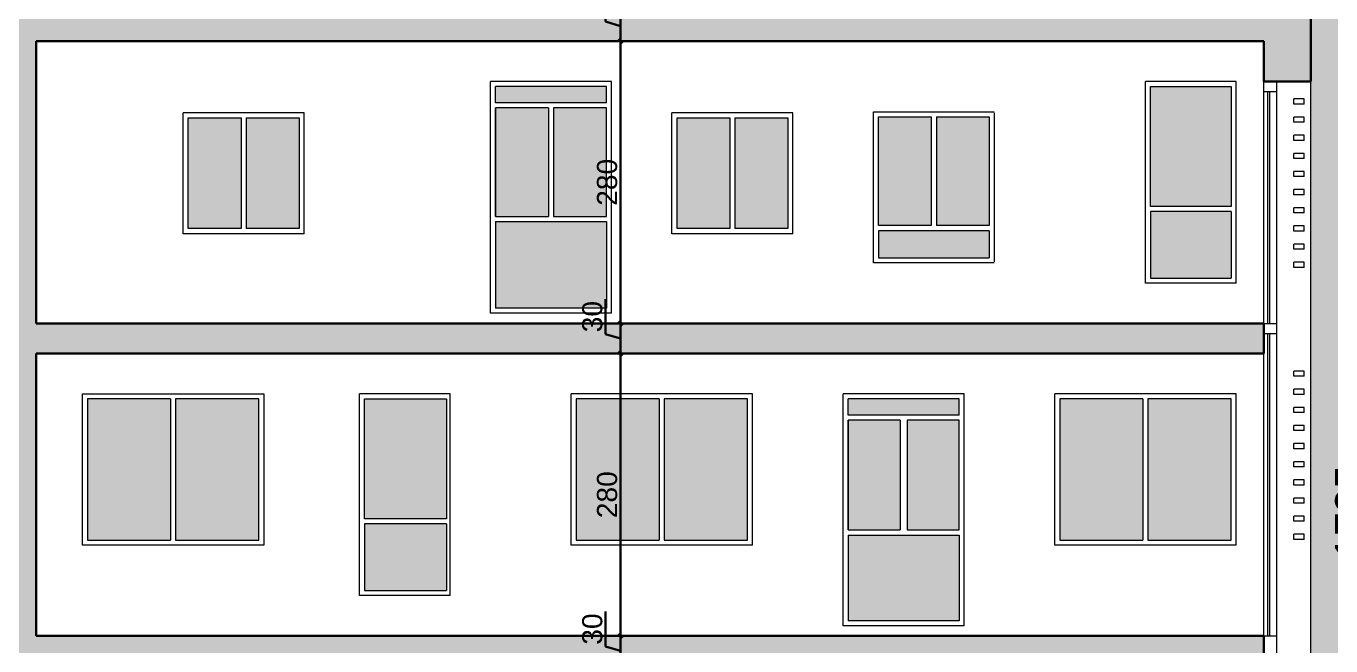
# Model space of a CAD drawing. Header units: millimetres. Extents: x 2804 to 3317, y 6834 to 7064.
# Drawn here: x 2930.02 to 2942.96, y 7000.31 to 7006.46 of the extents above; entities that cross this region are included whole.
import ezdxf

# ---------------------------------------------------------------- set-up
doc = ezdxf.new("R2010")
doc.units = ezdxf.units.MM
doc.header["$PDMODE"] = 1
for name, color, linetype, lineweight in [('cotation', 3, 'Continuous', 30), ('zin fenêtre2', 3, 'Continuous', 30), ('zin fin', 6, 'Continuous', 9), ('zin menuiserie', 150, 'Continuous', 5), ('Zin mur', 30, 'Continuous', 30)]:
    doc.layers.add(name, color=color, linetype=linetype, lineweight=lineweight)
doc.layers.add('zin hatch mur', color=8, linetype='Continuous')
doc.styles.add('ARIAL', font='arial.ttf')
doc.dimstyles.new('cotation 100', dxfattribs={"dimtxt": 0.2, "dimasz": 0.04, "dimexe": 0, "dimexo": 0, "dimgap": 0.03, "dimtad": 1, "dimdec": 0, "dimlfac": 100, "dimdsep": 46, "dimtxsty": 'ARIAL', "dimblk": 'OBLIQUE', "dimcen": 0.09, "dimse1": 1, "dimse2": 1, "dimclrd": 256, "dimclre": 256, "dimclrt": 256, "dimadec": 3, "dimazin": 2, "dimtfac": 1, "dimtdec": 0, "dimtofl": 0, "dimtmove": 1, "dimatfit": 3, "dimfxl": 0, "dimtolj": 1, "dimtzin": 0, "dimlwd": -1, "dimlwe": -1, "dimarcsym": 0})

# ---------------------------------------------------------------- blocks, each defined once
blk = doc.blocks.new('_Oblique')
at = {"color": 0, "linetype": 'ByBlock', "lineweight": -2}
blk.add_line((-0.5, -0.5), (0.5, 0.5), dxfattribs=at)
blk = doc.blocks.new('*D642')
at = {"layer": 'cotation', "transparency": 16777216}
blk.add_line((2943.343, 7010.314), (2943.343, 6992.964), dxfattribs=at)
at = {"layer": 'Defpoints', "color": 0, "transparency": 16777216}
for p in [(2942.767, 7010.314), (2942.756, 6992.964), (2943.343, 6992.964)]:
    blk.add_point(p, dxfattribs=at)
at = {"layer": 'cotation', "transparency": 16777216, "xscale": 0.04, "yscale": 0.04, "zscale": 0.04}
for p, rotation in [((2943.343, 7010.314), 90), ((2943.343, 6992.964), 270)]:
    blk.add_blockref('_Oblique', p, dxfattribs=dict(at, rotation=rotation))
at = {"layer": 'cotation', "transparency": 16777216, "insert": (2943.159, 7001.639), "char_height": 0.3, "attachment_point": 5, "rotation": 90, "style": 'ARIAL'}
blk.add_mtext('\\A1;1735', dxfattribs=at)
blk = doc.blocks.new('*D952')
at = {"layer": 'cotation', "transparency": 16777216}
for p, q in [((2935.767, 7000.308), (2935.767, 7000.654)), ((2935.914, 7000.114), (2935.914, 7000.414)), ((2935.914, 7000.264), (2935.767, 7000.308))]:
    blk.add_line(p, q, dxfattribs=at)
at = {"layer": 'Defpoints', "color": 0, "transparency": 16777216}
for p in [(2935.914, 7000.414), (2936.805, 7000.414), (2936.761, 7000.114)]:
    blk.add_point(p, dxfattribs=at)
at = {"layer": 'cotation', "transparency": 16777216, "xscale": 0.04, "yscale": 0.04, "zscale": 0.04}
for p, rotation in [((2935.914, 7000.414), 90), ((2935.914, 7000.114), 270)]:
    blk.add_blockref('_Oblique', p, dxfattribs=dict(at, rotation=rotation))
at = {"layer": 'cotation', "transparency": 16777216, "insert": (2935.635, 7000.481), "char_height": 0.2, "attachment_point": 5, "rotation": 90, "style": 'ARIAL'}
blk.add_mtext('\\A1;30', dxfattribs=at)
blk = doc.blocks.new('*D953')
at = {"layer": 'cotation', "transparency": 16777216}
blk.add_line((2935.914, 7000.414), (2935.914, 7003.214), dxfattribs=at)
at = {"layer": 'Defpoints', "color": 0, "transparency": 16777216}
for p in [(2935.914, 7003.214), (2936.964, 7003.214), (2936.805, 7000.414)]:
    blk.add_point(p, dxfattribs=at)
at = {"layer": 'cotation', "transparency": 16777216, "xscale": 0.04, "yscale": 0.04, "zscale": 0.04}
for p, rotation in [((2935.914, 7003.214), 90), ((2935.914, 7000.414), 270)]:
    blk.add_blockref('_Oblique', p, dxfattribs=dict(at, rotation=rotation))
at = {"layer": 'cotation', "transparency": 16777216, "insert": (2935.782, 7001.814), "char_height": 0.2, "attachment_point": 5, "rotation": 90, "style": 'ARIAL'}
blk.add_mtext('\\A1;280', dxfattribs=at)
blk = doc.blocks.new('*D954')
at = {"layer": 'cotation', "transparency": 16777216}
for p, q in [((2935.767, 7003.408), (2935.767, 7003.754)), ((2935.914, 7003.214), (2935.914, 7003.514)), ((2935.914, 7003.364), (2935.767, 7003.408))]:
    blk.add_line(p, q, dxfattribs=at)
at = {"layer": 'Defpoints', "color": 0, "transparency": 16777216}
for p in [(2935.914, 7003.514), (2936.996, 7003.514), (2936.964, 7003.214)]:
    blk.add_point(p, dxfattribs=at)
at = {"layer": 'cotation', "transparency": 16777216, "xscale": 0.04, "yscale": 0.04, "zscale": 0.04}
for p, rotation in [((2935.914, 7003.514), 90), ((2935.914, 7003.214), 270)]:
    blk.add_blockref('_Oblique', p, dxfattribs=dict(at, rotation=rotation))
at = {"layer": 'cotation', "transparency": 16777216, "insert": (2935.635, 7003.581), "char_height": 0.2, "attachment_point": 5, "rotation": 90, "style": 'ARIAL'}
blk.add_mtext('\\A1;30', dxfattribs=at)
blk = doc.blocks.new('*D955')
at = {"layer": 'cotation', "transparency": 16777216}
blk.add_line((2935.914, 7003.514), (2935.914, 7006.314), dxfattribs=at)
at = {"layer": 'Defpoints', "color": 0, "transparency": 16777216}
for p in [(2935.914, 7006.314), (2936.712, 7006.314), (2936.996, 7003.514)]:
    blk.add_point(p, dxfattribs=at)
at = {"layer": 'cotation', "transparency": 16777216, "xscale": 0.04, "yscale": 0.04, "zscale": 0.04}
for p, rotation in [((2935.914, 7006.314), 90), ((2935.914, 7003.514), 270)]:
    blk.add_blockref('_Oblique', p, dxfattribs=dict(at, rotation=rotation))
at = {"layer": 'cotation', "transparency": 16777216, "insert": (2935.782, 7004.914), "char_height": 0.2, "attachment_point": 5, "rotation": 90, "style": 'ARIAL'}
blk.add_mtext('\\A1;280', dxfattribs=at)
blk = doc.blocks.new('*D956')
at = {"layer": 'cotation', "transparency": 16777216}
for p, q in [((2935.767, 7006.508), (2935.767, 7006.854)), ((2935.914, 7006.314), (2935.914, 7006.614)), ((2935.914, 7006.464), (2935.767, 7006.508))]:
    blk.add_line(p, q, dxfattribs=at)
at = {"layer": 'Defpoints', "color": 0, "transparency": 16777216}
for p in [(2935.914, 7006.614), (2936.762, 7006.614), (2936.712, 7006.314)]:
    blk.add_point(p, dxfattribs=at)
at = {"layer": 'cotation', "transparency": 16777216, "xscale": 0.04, "yscale": 0.04, "zscale": 0.04}
for p, rotation in [((2935.914, 7006.614), 90), ((2935.914, 7006.314), 270)]:
    blk.add_blockref('_Oblique', p, dxfattribs=dict(at, rotation=rotation))
at = {"layer": 'cotation', "transparency": 16777216, "insert": (2935.635, 7006.681), "char_height": 0.2, "attachment_point": 5, "rotation": 90, "style": 'ARIAL'}
blk.add_mtext('\\A1;30', dxfattribs=at)

msp = doc.modelspace()

# ---------------------------------------------------------------- hatches: boundary and pattern name
at = {"layer": 'cotation'}
h = msp.add_hatch(color=256, dxfattribs=at)
h.dxf.hatch_style = 1
h.set_gradient(color1=(213, 218, 220), tint=1, name='CURVED')
h.paths.add_polyline_path([(2918.107, 7010.314), (2918.107, 7012.346), (2948.836, 7012.346), (2948.836, 6998.356), (2942.767, 6998.356), (2942.767, 7007.614), (2942.707, 7007.614), (2942.707, 7009.064), (2942.767, 7009.064), (2942.767, 7009.714), (2942.457, 7009.714), (2942.457, 7010.314), (2932.764, 7010.314), (2932.764, 7007.614), (2921.546, 7007.614), (2921.546, 7010.314)])
at = {"layer": 'zin fenêtre2'}
h = msp.add_hatch(color=253, dxfattribs=at)
h.dxf.hatch_style = 1
h.set_gradient(color1=(181, 181, 181), color2=(230, 230, 230), tint=1, name='INVCURVED')
h.paths.add_polyline_path([(2935.775, 7005.864), (2934.675, 7005.864), (2934.675, 7005.704), (2935.775, 7005.704)])
h = msp.add_hatch(color=253, dxfattribs=at)
h.dxf.hatch_style = 1
h.set_gradient(color1=(181, 181, 181), color2=(230, 230, 230), tint=1, name='INVCURVED')
h.paths.add_polyline_path([(2941.178, 7005.864), (2941.974, 7005.864), (2941.972, 7004.674), (2941.176, 7004.674)])
h = msp.add_hatch(color=253, dxfattribs=at)
h.dxf.hatch_style = 1
h.set_gradient(color1=(181, 181, 181), color2=(230, 230, 230), tint=1, name='INVCURVED')
h.paths.add_polyline_path([(2935.2, 7005.654), (2934.675, 7005.654), (2934.675, 7004.574), (2935.2, 7004.574)])
h = msp.add_hatch(color=253, dxfattribs=at)
h.dxf.hatch_style = 1
h.set_gradient(color1=(181, 181, 181), color2=(230, 230, 230), tint=1, name='INVCURVED')
h.paths.add_polyline_path([(2935.775, 7005.654), (2935.25, 7005.654), (2935.25, 7004.574), (2935.775, 7004.574)])
h = msp.add_hatch(color=253, dxfattribs=at)
h.dxf.hatch_style = 1
h.set_gradient(color1=(181, 181, 181), color2=(230, 230, 230), tint=1, name='INVCURVED')
h.paths.add_polyline_path([(2932.15, 7005.554), (2931.625, 7005.554), (2931.625, 7004.454), (2932.15, 7004.454)])
h = msp.add_hatch(color=253, dxfattribs=at)
h.dxf.hatch_style = 1
h.set_gradient(color1=(181, 181, 181), color2=(230, 230, 230), tint=1, name='INVCURVED')
h.paths.add_polyline_path([(2932.725, 7005.554), (2932.2, 7005.554), (2932.2, 7004.454), (2932.725, 7004.454)])
h = msp.add_hatch(color=253, dxfattribs=at)
h.dxf.hatch_style = 1
h.set_gradient(color1=(181, 181, 181), color2=(230, 230, 230), tint=1, name='INVCURVED')
h.paths.add_polyline_path([(2937, 7005.554), (2936.475, 7005.554), (2936.475, 7004.454), (2937, 7004.454)])
h = msp.add_hatch(color=253, dxfattribs=at)
h.dxf.hatch_style = 1
h.set_gradient(color1=(181, 181, 181), color2=(230, 230, 230), tint=1, name='INVCURVED')
h.paths.add_polyline_path([(2937.575, 7005.554), (2937.05, 7005.554), (2937.05, 7004.454), (2937.575, 7004.454)])
h = msp.add_hatch(color=253, dxfattribs=at)
h.dxf.hatch_style = 1
h.set_gradient(color1=(181, 181, 181), color2=(230, 230, 230), tint=1, name='INVCURVED')
h.paths.add_polyline_path([(2938.474, 7005.564), (2938.999, 7005.564), (2938.999, 7004.484), (2938.474, 7004.484)])
h = msp.add_hatch(color=253, dxfattribs=at)
h.dxf.hatch_style = 1
h.set_gradient(color1=(181, 181, 181), color2=(230, 230, 230), tint=1, name='INVCURVED')
h.paths.add_polyline_path([(2939.049, 7005.564), (2939.574, 7005.564), (2939.574, 7004.484), (2939.049, 7004.484)])
h = msp.add_hatch(color=253, dxfattribs=at)
h.dxf.hatch_style = 1
h.set_gradient(color1=(181, 181, 181), color2=(230, 230, 230), tint=1, name='INVCURVED')
h.paths.add_polyline_path([(2941.174, 7004.624), (2941.974, 7004.624), (2941.974, 7003.964), (2941.174, 7003.964)])
h = msp.add_hatch(color=253, dxfattribs=at)
h.dxf.hatch_style = 1
h.set_gradient(color1=(181, 181, 181), color2=(230, 230, 230), tint=1, name='INVCURVED')
h.paths.add_polyline_path([(2935.775, 7004.524), (2934.675, 7004.524), (2934.675, 7003.664), (2935.775, 7003.664)])
h = msp.add_hatch(color=253, dxfattribs=at)
h.dxf.hatch_style = 1
h.set_gradient(color1=(181, 181, 181), color2=(230, 230, 230), tint=1, name='INVCURVED')
h.paths.add_polyline_path([(2938.474, 7004.434), (2939.574, 7004.434), (2939.574, 7004.164), (2938.474, 7004.164)])
h = msp.add_hatch(color=253, dxfattribs=at)
h.dxf.hatch_style = 1
h.set_gradient(color1=(181, 181, 181), color2=(230, 230, 230), tint=1, name='INVCURVED')
h.paths.add_polyline_path([(2931.449, 7002.764), (2930.624, 7002.764), (2930.624, 7001.364), (2931.449, 7001.364)])
h = msp.add_hatch(color=253, dxfattribs=at)
h.dxf.hatch_style = 1
h.set_gradient(color1=(181, 181, 181), color2=(230, 230, 230), tint=1, name='INVCURVED')
h.paths.add_polyline_path([(2932.324, 7002.764), (2931.499, 7002.764), (2931.499, 7001.364), (2932.324, 7001.364)])
h = msp.add_hatch(color=253, dxfattribs=at)
h.dxf.hatch_style = 1
h.set_gradient(color1=(181, 181, 181), color2=(230, 230, 230), tint=1, name='INVCURVED')
h.paths.add_polyline_path([(2934.186, 7002.764), (2933.374, 7002.764), (2933.374, 7001.574), (2934.186, 7001.574)])
h = msp.add_hatch(color=253, dxfattribs=at)
h.dxf.hatch_style = 1
h.set_gradient(color1=(181, 181, 181), color2=(230, 230, 230), tint=1, name='INVCURVED')
h.paths.add_polyline_path([(2936.299, 7002.764), (2935.474, 7002.765), (2935.474, 7001.364), (2936.299, 7001.364)])
h = msp.add_hatch(color=253, dxfattribs=at)
h.dxf.hatch_style = 1
h.set_gradient(color1=(181, 181, 181), color2=(230, 230, 230), tint=1, name='INVCURVED')
h.paths.add_polyline_path([(2937.174, 7002.764), (2936.349, 7002.765), (2936.349, 7001.364), (2937.174, 7001.364)])
h = msp.add_hatch(color=253, dxfattribs=at)
h.dxf.hatch_style = 1
h.set_gradient(color1=(181, 181, 181), color2=(230, 230, 230), tint=1, name='INVCURVED')
h.paths.add_polyline_path([(2939.274, 7002.764), (2938.174, 7002.764), (2938.174, 7002.604), (2939.274, 7002.604)])
h = msp.add_hatch(color=253, dxfattribs=at)
h.dxf.hatch_style = 1
h.set_gradient(color1=(181, 181, 181), color2=(230, 230, 230), tint=1, name='INVCURVED')
h.paths.add_polyline_path([(2941.099, 7002.764), (2940.274, 7002.764), (2940.274, 7001.364), (2941.099, 7001.364)])
h = msp.add_hatch(color=253, dxfattribs=at)
h.dxf.hatch_style = 1
h.set_gradient(color1=(181, 181, 181), color2=(230, 230, 230), tint=1, name='INVCURVED')
h.paths.add_polyline_path([(2941.974, 7002.764), (2941.149, 7002.764), (2941.149, 7001.364), (2941.974, 7001.364)])
h = msp.add_hatch(color=253, dxfattribs=at)
h.dxf.hatch_style = 1
h.set_gradient(color1=(181, 181, 181), color2=(230, 230, 230), tint=1, name='INVCURVED')
h.paths.add_polyline_path([(2938.689, 7002.554), (2938.174, 7002.554), (2938.174, 7001.464), (2938.689, 7001.464)])
h = msp.add_hatch(color=253, dxfattribs=at)
h.dxf.hatch_style = 1
h.set_gradient(color1=(181, 181, 181), color2=(230, 230, 230), tint=1, name='INVCURVED')
h.paths.add_polyline_path([(2939.274, 7002.554), (2938.759, 7002.554), (2938.759, 7001.464), (2939.274, 7001.464)])
h = msp.add_hatch(color=253, dxfattribs=at)
h.dxf.hatch_style = 1
h.set_gradient(color1=(181, 181, 181), color2=(230, 230, 230), tint=1, name='INVCURVED')
h.paths.add_polyline_path([(2934.186, 7001.524), (2933.374, 7001.524), (2933.374, 7000.864), (2934.186, 7000.864)])
h = msp.add_hatch(color=253, dxfattribs=at)
h.dxf.hatch_style = 1
h.set_gradient(color1=(181, 181, 181), color2=(230, 230, 230), tint=1, name='INVCURVED')
h.paths.add_polyline_path([(2939.274, 7001.414), (2938.174, 7001.414), (2938.174, 7000.564), (2939.274, 7000.564)])
at = {"layer": 'zin hatch mur'}
h = msp.add_hatch(color=256, dxfattribs=at)
h.dxf.hatch_style = 1
h.paths.add_polyline_path([(2921.546, 6990.714), (2921.896, 6990.714), (2921.896, 7006.314), (2942.298, 7006.314), (2942.298, 7005.914), (2942.767, 7005.914), (2942.767, 7007.614), (2942.298, 7007.614), (2942.298, 7006.614), (2921.546, 7006.614)])
h = msp.add_hatch(color=256, dxfattribs=at)
h.dxf.hatch_style = 1
h.paths.add_polyline_path([(2930.115, 7006.314), (2929.915, 7006.314), (2929.915, 7003.514), (2930.115, 7003.514)])
h = msp.add_hatch(color=256, dxfattribs=at)
h.dxf.hatch_style = 1
h.paths.add_polyline_path([(2942.298, 7003.214), (2942.298, 7003.514), (2921.896, 7003.514), (2921.896, 7003.214)])
h = msp.add_hatch(color=256, dxfattribs=at)
h.dxf.hatch_style = 1
h.paths.add_polyline_path([(2930.115, 7003.214), (2929.915, 7003.214), (2929.915, 7000.414), (2930.115, 7000.414)])
h = msp.add_hatch(color=256, dxfattribs=at)
h.dxf.hatch_style = 1
h.paths.add_polyline_path([(2942.298, 7000.114), (2942.298, 7000.414), (2921.896, 7000.414), (2921.896, 7000.114)])

# ---------------------------------------------------------------- linework, layer by layer
at = {"layer": 'zin fin'}
msp.add_line((2942.767, 6996.314), (2942.767, 7005.914), dxfattribs=at)
at = {"layer": 'zin menuiserie'}
for p, q in [((2939.435, 7006.314), (2939.425, 7006.314)), ((2935.815, 7005.914), (2934.625, 7005.914)), ((2934.625, 7005.904), (2934.625, 7005.914)), ((2935.825, 7005.914), (2935.815, 7005.914)), ((2935.825, 7004.524), (2935.825, 7005.914)), ((2941.134, 7005.914), (2941.124, 7005.914)), ((2941.124, 7005.904), (2941.124, 7005.914)), ((2942.024, 7005.914), (2941.134, 7005.914)), ((2942.024, 7005.904), (2942.024, 7005.914)), ((2942.298, 6997.014), (2942.298, 7005.914)), ((2942.298, 7003.414), (2942.298, 7005.914)), ((2942.428, 6997.164), (2942.428, 7005.914)), ((2934.625, 7003.614), (2934.625, 7005.904)), ((2934.675, 7005.704), (2934.675, 7005.864)), ((2935.775, 7005.864), (2934.675, 7005.864)), ((2935.775, 7005.704), (2935.775, 7005.864)), ((2941.124, 7005.124), (2941.124, 7005.904)), ((2941.174, 7005.864), (2941.974, 7005.864)), ((2941.174, 7004.674), (2941.174, 7005.864)), ((2941.974, 7005.864), (2941.974, 7004.674)), ((2942.024, 7005.624), (2942.024, 7005.904)), ((2942.298, 7005.814), (2942.428, 7005.814)), ((2942.338, 7003.514), (2942.338, 7005.814)), ((2942.358, 7003.514), (2942.358, 7005.814)), ((2935.775, 7005.704), (2934.675, 7005.704)), ((2934.675, 7005.654), (2934.675, 7004.574)), ((2935.2, 7005.654), (2934.675, 7005.654)), ((2934.675, 7004.574), (2934.675, 7005.654)), ((2935.2, 7005.654), (2935.2, 7004.574)), ((2935.775, 7005.654), (2935.25, 7005.654)), ((2935.25, 7005.654), (2935.25, 7004.574)), ((2935.775, 7004.574), (2935.775, 7005.654)), ((2942.598, 7005.69), (2942.598, 7005.741)), ((2942.698, 7005.741), (2942.598, 7005.741)), ((2942.698, 7005.69), (2942.598, 7005.69)), ((2942.698, 7005.69), (2942.698, 7005.741)), ((2931.575, 7004.404), (2931.575, 7005.604)), ((2931.585, 7005.604), (2931.575, 7005.604)), ((2932.775, 7005.604), (2931.585, 7005.604)), ((2931.625, 7005.554), (2932.15, 7005.554)), ((2931.625, 7004.454), (2931.625, 7005.554)), ((2931.625, 7004.454), (2931.625, 7005.554)), ((2932.15, 7005.554), (2932.15, 7004.454)), ((2932.2, 7005.554), (2932.2, 7004.454)), ((2932.2, 7005.554), (2932.725, 7005.554)), ((2932.725, 7005.554), (2932.725, 7004.454)), ((2932.775, 7005.594), (2932.775, 7005.604)), ((2932.775, 7004.414), (2932.775, 7005.594)), ((2936.425, 7004.414), (2936.425, 7005.604)), ((2936.435, 7005.604), (2936.425, 7005.604)), ((2937.615, 7005.604), (2936.435, 7005.604)), ((2936.475, 7005.554), (2937, 7005.554)), ((2936.475, 7004.454), (2936.475, 7005.554)), ((2936.475, 7004.454), (2936.475, 7005.554)), ((2937, 7005.554), (2937, 7004.454)), ((2937.05, 7005.554), (2937.05, 7004.454)), ((2937.05, 7005.554), (2937.575, 7005.554)), ((2937.575, 7005.554), (2937.575, 7004.454)), ((2937.625, 7005.604), (2937.615, 7005.604)), ((2937.625, 7004.414), (2937.625, 7005.604)), ((2938.424, 7004.114), (2938.424, 7005.614)), ((2938.424, 7005.614), (2939.624, 7005.614)), ((2938.474, 7005.564), (2938.999, 7005.564)), ((2938.474, 7004.484), (2938.474, 7005.564)), ((2938.999, 7005.564), (2938.999, 7004.484)), ((2939.049, 7005.564), (2939.049, 7004.484)), ((2939.049, 7005.564), (2939.574, 7005.564)), ((2939.574, 7005.564), (2939.574, 7004.484)), ((2939.624, 7005.604), (2939.624, 7004.124)), ((2942.024, 7005.604), (2942.024, 7005.624)), ((2942.024, 7003.914), (2942.024, 7005.604)), ((2942.598, 7005.51), (2942.598, 7005.561)), ((2942.698, 7005.561), (2942.598, 7005.561)), ((2942.698, 7005.51), (2942.698, 7005.561)), ((2942.698, 7005.51), (2942.598, 7005.51)), ((2942.598, 7005.33), (2942.598, 7005.381)), ((2942.698, 7005.381), (2942.598, 7005.381)), ((2942.698, 7005.33), (2942.598, 7005.33)), ((2942.698, 7005.33), (2942.698, 7005.381)), ((2942.598, 7005.15), (2942.598, 7005.201)), ((2942.698, 7005.201), (2942.598, 7005.201)), ((2942.698, 7005.15), (2942.598, 7005.15)), ((2942.698, 7005.15), (2942.698, 7005.201)), ((2941.124, 7005.104), (2941.124, 7005.124)), ((2941.124, 7003.914), (2941.124, 7005.104)), ((2942.598, 7004.97), (2942.598, 7005.021)), ((2942.698, 7005.021), (2942.598, 7005.021)), ((2942.698, 7004.97), (2942.698, 7005.021)), ((2942.698, 7004.97), (2942.598, 7004.97)), ((2942.598, 7004.79), (2942.598, 7004.841)), ((2942.698, 7004.841), (2942.598, 7004.841)), ((2942.698, 7004.79), (2942.598, 7004.79)), ((2942.698, 7004.79), (2942.698, 7004.841)), ((2941.974, 7004.674), (2941.174, 7004.674)), ((2941.174, 7004.624), (2941.174, 7003.964)), ((2941.974, 7004.624), (2941.174, 7004.624)), ((2941.974, 7004.624), (2941.974, 7003.964)), ((2942.598, 7004.61), (2942.598, 7004.661)), ((2942.698, 7004.661), (2942.598, 7004.661)), ((2942.698, 7004.61), (2942.698, 7004.661)), ((2934.675, 7004.574), (2935.2, 7004.574)), ((2934.675, 7004.524), (2935.775, 7004.524)), ((2934.675, 7004.524), (2934.675, 7003.664)), ((2935.25, 7004.574), (2935.775, 7004.574)), ((2935.775, 7004.524), (2935.775, 7003.664)), ((2935.825, 7004.504), (2935.825, 7004.524)), ((2935.825, 7003.624), (2935.825, 7004.504)), ((2938.999, 7004.484), (2938.474, 7004.484)), ((2939.574, 7004.484), (2939.049, 7004.484)), ((2942.698, 7004.61), (2942.598, 7004.61)), ((2931.585, 7004.404), (2931.575, 7004.404)), ((2932.775, 7004.404), (2931.585, 7004.404)), ((2932.15, 7004.454), (2931.625, 7004.454)), ((2932.725, 7004.454), (2932.2, 7004.454)), ((2932.775, 7004.404), (2932.775, 7004.414)), ((2936.425, 7004.404), (2936.425, 7004.414)), ((2937.625, 7004.404), (2936.425, 7004.404)), ((2937, 7004.454), (2936.475, 7004.454)), ((2937.575, 7004.454), (2937.05, 7004.454)), ((2937.625, 7004.404), (2937.625, 7004.414)), ((2939.574, 7004.434), (2938.474, 7004.434)), ((2938.474, 7004.434), (2938.474, 7004.164)), ((2939.574, 7004.434), (2939.574, 7004.164)), ((2942.598, 7004.43), (2942.598, 7004.481)), ((2942.698, 7004.481), (2942.598, 7004.481)), ((2942.698, 7004.43), (2942.598, 7004.43)), ((2942.698, 7004.43), (2942.698, 7004.481)), ((2942.598, 7004.25), (2942.598, 7004.301)), ((2942.698, 7004.301), (2942.598, 7004.301)), ((2942.698, 7004.25), (2942.598, 7004.25)), ((2942.698, 7004.25), (2942.698, 7004.301)), ((2939.624, 7004.114), (2938.424, 7004.114)), ((2938.474, 7004.164), (2939.574, 7004.164)), ((2942.598, 7004.07), (2942.598, 7004.121)), ((2942.698, 7004.121), (2942.598, 7004.121)), ((2942.698, 7004.07), (2942.698, 7004.121)), ((2942.698, 7004.07), (2942.598, 7004.07)), ((2942.014, 7003.914), (2941.124, 7003.914)), ((2941.134, 7003.914), (2941.124, 7003.914)), ((2941.174, 7003.964), (2941.974, 7003.964)), ((2942.024, 7003.914), (2942.014, 7003.914)), ((2934.625, 7003.614), (2934.625, 7003.624)), ((2934.915, 7003.614), (2934.625, 7003.614)), ((2935.775, 7003.664), (2934.675, 7003.664)), ((2934.935, 7003.614), (2934.915, 7003.614)), ((2935.815, 7003.614), (2934.935, 7003.614)), ((2935.825, 7003.614), (2935.815, 7003.614)), ((2935.825, 7003.614), (2935.825, 7003.624)), ((2942.298, 7003.514), (2942.428, 7003.514)), ((2942.298, 7003.414), (2942.428, 7003.414)), ((2942.338, 7000.414), (2942.338, 7003.414)), ((2942.358, 7000.414), (2942.358, 7003.414)), ((2942.298, 7000.314), (2942.298, 7003.214)), ((2942.598, 7002.99), (2942.598, 7003.041)), ((2942.698, 7003.041), (2942.598, 7003.041)), ((2942.698, 7002.99), (2942.598, 7002.99)), ((2942.698, 7002.99), (2942.698, 7003.041)), ((2930.574, 7001.314), (2930.574, 7002.814)), ((2930.574, 7002.814), (2930.584, 7002.814)), ((2930.584, 7002.814), (2931.464, 7002.814)), ((2931.464, 7002.814), (2931.484, 7002.814)), ((2931.484, 7002.814), (2932.374, 7002.814)), ((2932.374, 7002.814), (2932.374, 7002.804)), ((2932.374, 7002.804), (2932.374, 7001.314)), ((2933.324, 7001.424), (2933.324, 7002.814)), ((2933.334, 7002.814), (2933.324, 7002.814)), ((2934.224, 7002.814), (2933.334, 7002.814)), ((2934.224, 7002.804), (2934.224, 7002.814)), ((2934.224, 7000.824), (2934.224, 7002.804)), ((2935.424, 7001.324), (2935.424, 7002.814)), ((2935.434, 7002.814), (2935.424, 7002.814)), ((2937.214, 7002.814), (2935.434, 7002.814)), ((2937.224, 7002.814), (2937.214, 7002.814)), ((2937.224, 7001.314), (2937.224, 7002.814)), ((2938.124, 7000.524), (2938.124, 7002.814)), ((2938.134, 7002.814), (2938.124, 7002.814)), ((2939.314, 7002.814), (2938.134, 7002.814)), ((2939.324, 7002.814), (2939.314, 7002.814)), ((2939.324, 7001.324), (2939.324, 7002.814)), ((2940.224, 7001.324), (2940.224, 7002.814)), ((2940.234, 7002.814), (2940.224, 7002.814)), ((2941.114, 7002.814), (2940.234, 7002.814)), ((2941.134, 7002.814), (2941.114, 7002.814)), ((2942.024, 7002.814), (2941.134, 7002.814)), ((2942.024, 7002.804), (2942.024, 7002.814)), ((2942.024, 7001.324), (2942.024, 7002.804)), ((2942.598, 7002.81), (2942.598, 7002.861)), ((2942.698, 7002.861), (2942.598, 7002.861)), ((2942.698, 7002.81), (2942.598, 7002.81)), ((2942.698, 7002.81), (2942.698, 7002.861)), ((2931.449, 7002.764), (2930.624, 7002.764)), ((2930.624, 7002.764), (2930.624, 7001.364)), ((2931.449, 7002.764), (2931.449, 7001.364)), ((2931.499, 7002.764), (2931.499, 7001.364)), ((2932.324, 7002.764), (2931.499, 7002.764)), ((2932.324, 7001.364), (2932.324, 7002.764)), ((2933.374, 7002.764), (2934.186, 7002.764)), ((2933.374, 7001.574), (2933.374, 7002.764)), ((2934.186, 7002.764), (2934.186, 7001.574)), ((2936.299, 7002.764), (2935.474, 7002.764)), ((2935.474, 7002.764), (2935.474, 7001.364)), ((2936.299, 7002.764), (2936.299, 7001.364)), ((2936.349, 7002.764), (2936.349, 7001.364)), ((2937.174, 7002.764), (2936.349, 7002.764)), ((2937.174, 7001.364), (2937.174, 7002.764)), ((2939.274, 7002.764), (2938.174, 7002.764)), ((2938.174, 7002.604), (2938.174, 7002.764)), ((2939.274, 7002.604), (2939.274, 7002.764)), ((2940.274, 7002.764), (2940.274, 7001.364)), ((2941.099, 7002.764), (2940.274, 7002.764)), ((2941.099, 7002.764), (2941.099, 7001.364)), ((2941.149, 7002.764), (2941.149, 7001.364)), ((2941.974, 7002.764), (2941.149, 7002.764)), ((2941.974, 7001.364), (2941.974, 7002.764)), ((2942.598, 7002.63), (2942.598, 7002.681)), ((2942.698, 7002.681), (2942.598, 7002.681)), ((2942.698, 7002.63), (2942.698, 7002.681)), ((2939.274, 7002.604), (2938.174, 7002.604)), ((2938.174, 7002.554), (2938.174, 7001.464)), ((2938.689, 7002.554), (2938.174, 7002.554)), ((2938.174, 7001.464), (2938.174, 7002.554)), ((2938.689, 7002.554), (2938.689, 7001.464)), ((2938.759, 7002.554), (2938.759, 7001.464)), ((2939.274, 7002.554), (2938.759, 7002.554)), ((2939.274, 7001.464), (2939.274, 7002.554)), ((2942.698, 7002.63), (2942.598, 7002.63)), ((2942.598, 7002.45), (2942.598, 7002.501)), ((2942.698, 7002.501), (2942.598, 7002.501)), ((2942.698, 7002.45), (2942.598, 7002.45)), ((2942.698, 7002.45), (2942.698, 7002.501)), ((2942.598, 7002.27), (2942.598, 7002.321)), ((2942.698, 7002.321), (2942.598, 7002.321)), ((2942.698, 7002.27), (2942.698, 7002.321)), ((2942.698, 7002.27), (2942.598, 7002.27)), ((2942.598, 7002.09), (2942.598, 7002.141)), ((2942.698, 7002.141), (2942.598, 7002.141)), ((2942.698, 7002.09), (2942.598, 7002.09)), ((2942.698, 7002.09), (2942.698, 7002.141)), ((2942.598, 7001.91), (2942.598, 7001.961)), ((2942.698, 7001.961), (2942.598, 7001.961)), ((2942.698, 7001.91), (2942.598, 7001.91)), ((2942.698, 7001.91), (2942.698, 7001.961)), ((2942.598, 7001.73), (2942.598, 7001.781)), ((2942.698, 7001.781), (2942.598, 7001.781)), ((2942.698, 7001.73), (2942.698, 7001.781)), ((2942.698, 7001.73), (2942.598, 7001.73)), ((2934.186, 7001.574), (2933.374, 7001.574)), ((2933.374, 7001.524), (2933.374, 7000.864)), ((2934.186, 7001.524), (2933.374, 7001.524)), ((2934.186, 7001.524), (2934.186, 7000.864)), ((2942.598, 7001.55), (2942.598, 7001.601)), ((2942.698, 7001.601), (2942.598, 7001.601)), ((2942.698, 7001.55), (2942.598, 7001.55)), ((2942.698, 7001.55), (2942.698, 7001.601)), ((2933.324, 7001.404), (2933.324, 7001.424)), ((2933.324, 7000.814), (2933.324, 7001.404)), ((2938.174, 7001.464), (2938.689, 7001.464)), ((2938.174, 7001.414), (2939.274, 7001.414)), ((2938.174, 7001.414), (2938.174, 7000.564)), ((2938.759, 7001.464), (2939.274, 7001.464)), ((2939.274, 7001.414), (2939.274, 7000.564)), ((2942.598, 7001.37), (2942.598, 7001.421)), ((2942.698, 7001.421), (2942.598, 7001.421)), ((2942.698, 7001.37), (2942.698, 7001.421)), ((2930.584, 7001.314), (2930.574, 7001.314)), ((2932.364, 7001.314), (2930.584, 7001.314)), ((2930.624, 7001.364), (2931.449, 7001.364)), ((2931.499, 7001.364), (2932.324, 7001.364)), ((2932.374, 7001.314), (2932.364, 7001.314)), ((2935.424, 7001.314), (2935.424, 7001.324)), ((2936.314, 7001.314), (2935.424, 7001.314)), ((2935.474, 7001.364), (2936.299, 7001.364)), ((2936.334, 7001.314), (2936.314, 7001.314)), ((2937.214, 7001.314), (2936.334, 7001.314)), ((2936.349, 7001.364), (2937.174, 7001.364)), ((2937.224, 7001.314), (2937.214, 7001.314)), ((2939.324, 7001.304), (2939.324, 7001.324)), ((2939.324, 7000.514), (2939.324, 7001.304)), ((2940.224, 7001.314), (2940.224, 7001.324)), ((2941.114, 7001.314), (2940.224, 7001.314)), ((2940.274, 7001.364), (2941.099, 7001.364)), ((2941.134, 7001.314), (2941.114, 7001.314)), ((2942.024, 7001.314), (2941.134, 7001.314)), ((2941.149, 7001.364), (2941.974, 7001.364)), ((2942.024, 7001.314), (2942.024, 7001.324)), ((2942.698, 7001.37), (2942.598, 7001.37)), ((2933.374, 7000.864), (2934.186, 7000.864)), ((2933.334, 7000.814), (2933.324, 7000.814)), ((2934.224, 7000.814), (2933.334, 7000.814)), ((2934.224, 7000.814), (2934.224, 7000.824)), ((2938.124, 7000.514), (2938.124, 7000.524)), ((2938.134, 7000.514), (2938.124, 7000.514)), ((2938.414, 7000.514), (2938.134, 7000.514)), ((2939.274, 7000.564), (2938.174, 7000.564)), ((2939.324, 7000.514), (2938.414, 7000.514)), ((2939.324, 7000.514), (2939.324, 7000.524)), ((2942.298, 7000.414), (2942.428, 7000.414))]:
    msp.add_line(p, q, dxfattribs=at)
at = {"layer": 'Zin mur'}
for p, q in [((2942.767, 7007.614), (2942.767, 7005.914)), ((2930.115, 7006.314), (2930.115, 7003.514)), ((2930.115, 7006.314), (2942.298, 7006.314)), ((2942.298, 7005.914), (2942.298, 7006.314)), ((2942.298, 7005.914), (2942.767, 7005.914)), ((2930.115, 7003.514), (2942.298, 7003.514)), ((2942.298, 7003.514), (2942.298, 7003.214)), ((2930.115, 7003.214), (2930.115, 7000.414)), ((2930.115, 7003.214), (2942.298, 7003.214)), ((2930.115, 7000.414), (2942.298, 7000.414)), ((2942.298, 7000.414), (2942.298, 7000.114))]:
    msp.add_line(p, q, dxfattribs=at)

# ---------------------------------------------------------------- dimensions: what is measured, and where the dimension line sits
at = {"layer": 'cotation'}
dim = msp.add_linear_dim(base=(2943.343, 6992.964), p1=(2942.767, 7010.314), p2=(2942.756, 6992.964), angle=90, dimstyle='cotation 100', override={"dimtxt": 0.3}, dxfattribs=at)
dim.commit()
dim.dimension.update_dxf_attribs({"geometry": '*D642', "text_midpoint": (2943.159, 7001.639)})
for base, p1, p2, picture, middle in [((2935.914, 7006.614), (2936.712, 7006.314), (2936.762, 7006.614), '*D956', (2935.635, 7006.538)), ((2935.914, 7006.314), (2936.996, 7003.514), (2936.712, 7006.314), '*D955', (2935.782, 7004.914)), ((2935.914, 7003.514), (2936.964, 7003.214), (2936.996, 7003.514), '*D954', (2935.635, 7003.438)), ((2935.914, 7003.214), (2936.805, 7000.414), (2936.964, 7003.214), '*D953', (2935.782, 7001.814)), ((2935.914, 7000.414), (2936.761, 7000.114), (2936.805, 7000.414), '*D952', (2935.635, 7000.338))]:
    dim = msp.add_linear_dim(base=base, p1=p1, p2=p2, angle=90, dimstyle='cotation 100', dxfattribs=at)
    dim.commit()
    dim.dimension.update_dxf_attribs({"geometry": picture, "text_midpoint": middle})

doc.saveas('drawing.dxf')
